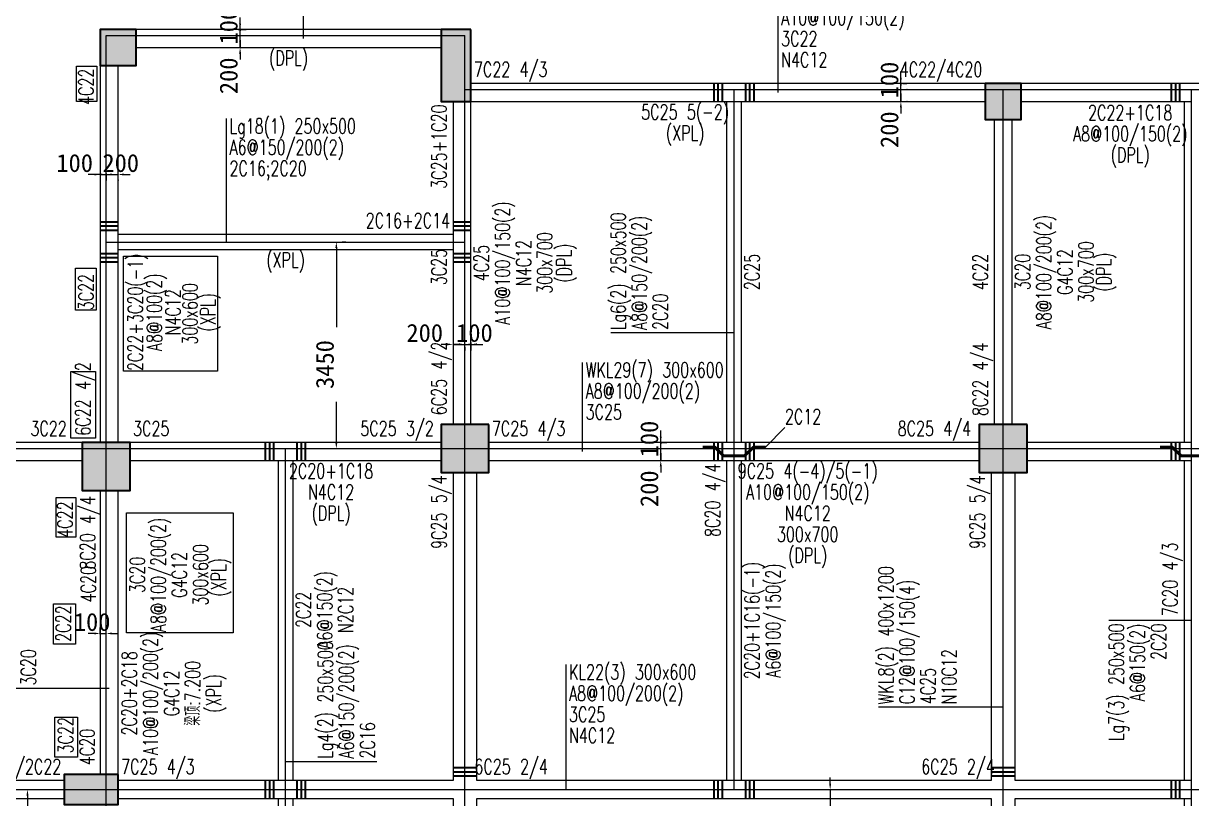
# Model space of a CAD drawing. Header units: inches. Extents: x 18712 to 314639, y 0 to 420500.
# Drawn here: x 63001 to 82535, y 135735 to 148691 of the extents above; entities that cross this region are included whole.
import ezdxf
from ezdxf.enums import TextEntityAlignment as Align
from ezdxf.lldxf.tags import DXFTag

# ---------------------------------------------------------------- set-up
doc = ezdxf.new("R2010")
doc.units = ezdxf.units.IN
doc.header["$LTSCALE"] = 1000
doc.header["$MEASUREMENT"] = 0
for name, color, linetype, true_color in [('DIM', 3, 'Continuous', 0x00ff00), ('DOTE', 1, 'DOTE', 0xff0000), ('柱填充', 7, 'Continuous', 0xc0c0c0), ('梁原位标注', 7, 'Continuous', 0xffffff), ('梁名称编号', 2, 'Continuous', 0xffff00), ('梁标注引线', 2, 'Continuous', 0xffff00), ('梁附加吊筋', 1, 'Continuous', 0xff0000), ('梁附加吊筋标注', 7, 'Continuous', 0xffffff), ('梁附加箍筋', 1, 'Continuous', 0xff0000), ('梁集中标注', 2, 'Continuous', 0xffff00), ('砼柱', 2, 'Continuous', 0xffff00), ('砼梁', 6, 'Continuous', 0xff00ff), ('砼梁虚线', 9, 'HIDDEN', 0x808080)]:
    doc.layers.add(name, color=color, linetype=linetype, true_color=true_color)
doc.styles.add('TSSD_Rein', font='txt.shx', dxfattribs={"height": 0.2, "bigfont": 'gbcbig.shx'})
tags = doc.linetypes.add('DASH', pattern=[0.35, 0.25, -0.1]).pattern_tags.tags
tags[6:7] = [DXFTag(74, 4), DXFTag(75, 0), DXFTag(340, '0'), DXFTag(46, 0.0), DXFTag(50, 0.0), DXFTag(44, 0.0), DXFTag(45, 0.0)]
tags[4:5] = [DXFTag(74, 4), DXFTag(75, 0), DXFTag(340, '0'), DXFTag(46, 0.0), DXFTag(50, 0.0), DXFTag(44, 0.0), DXFTag(45, 0.0)]
tags = doc.linetypes.add('DOTE', pattern=[2.42, 2, -0.2, 0.02, -0.2]).pattern_tags.tags
tags[10:11] = [DXFTag(74, 4), DXFTag(75, 0), DXFTag(340, '0'), DXFTag(46, 0.0), DXFTag(50, 0.0), DXFTag(44, 0.0), DXFTag(45, 0.0)]
tags[8:9] = [DXFTag(74, 4), DXFTag(75, 0), DXFTag(340, '0'), DXFTag(46, 0.0), DXFTag(50, 0.0), DXFTag(44, 0.0), DXFTag(45, 0.0)]
tags[6:7] = [DXFTag(74, 4), DXFTag(75, 0), DXFTag(340, '0'), DXFTag(46, 0.0), DXFTag(50, 0.0), DXFTag(44, 0.0), DXFTag(45, 0.0)]
tags[4:5] = [DXFTag(74, 4), DXFTag(75, 0), DXFTag(340, '0'), DXFTag(46, 0.0), DXFTag(50, 0.0), DXFTag(44, 0.0), DXFTag(45, 0.0)]
tags = doc.linetypes.add('HIDDEN', pattern=[0.375, 0.25, -0.125]).pattern_tags.tags
tags[6:7] = [DXFTag(74, 4), DXFTag(75, 0), DXFTag(340, '0'), DXFTag(46, 0.0), DXFTag(50, 0.0), DXFTag(44, 0.0), DXFTag(45, 0.0)]
tags[4:5] = [DXFTag(74, 4), DXFTag(75, 0), DXFTag(340, '0'), DXFTag(46, 0.0), DXFTag(50, 0.0), DXFTag(44, 0.0), DXFTag(45, 0.0)]
doc.dimstyles.new('TSSD_100_100$0', dxfattribs={"dimtxt": 300, "dimasz": 100, "dimexe": 100, "dimexo": 250, "dimgap": 100, "dimtad": 1, "dimdec": 0, "dimzin": 0, "dimdsep": 46, "dimtxsty": 'Standard', "dimcen": 0, "dimclrd": 256, "dimclre": 256, "dimclrt": 7, "dimadec": 0, "dimazin": 0, "dimtfac": 1, "dimtdec": 4, "dimtix": 1, "dimtmove": 2, "dimatfit": 3, "dimfxl": 1, "dimtolj": 1, "dimtzin": 0, "dimarcsym": 0})

# ---------------------------------------------------------------- blocks, each defined once
blk = doc.blocks.new('*D1401')
at = {"layer": 'Defpoints', "color": 0, "transparency": 16777216}
for p in [(64285, 146434), (64385, 146434), (64385, 146165)]:
    blk.add_point(p, dxfattribs=at)
at = {"layer": 'DIM', "lineweight": -2, "transparency": 16777216}
for p, q in [((64185, 146165), (64085, 146165)), ((64285, 146184), (64285, 146065)), ((64285, 146165), (64385, 146165)), ((64385, 146184), (64385, 146065)), ((64485, 146165), (64585, 146165))]:
    blk.add_line(p, q, dxfattribs=at)
at = {"layer": 'DIM', "transparency": 16777216}
for points in [[(64185, 146148), (64185, 146182), (64285, 146165)], [(64485, 146182), (64485, 146148), (64385, 146165)]]:
    blk.add_solid(points, dxfattribs=at)
at = {"layer": 'DIM', "color": 7, "true_color": 0xffffff, "transparency": 16777216, "insert": (63859, 146355), "char_height": 300, "attachment_point": 5}
blk.add_mtext('\\A1;100', dxfattribs=at)
blk = doc.blocks.new('*D1402')
at = {"layer": 'Defpoints', "color": 0, "transparency": 16777216}
for p in [(64385, 146434), (64585, 146326), (64585, 146165)]:
    blk.add_point(p, dxfattribs=at)
at = {"layer": 'DIM', "lineweight": -2, "transparency": 16777216}
for p, q in [((64285, 146165), (64185, 146165)), ((64385, 146184), (64385, 146065)), ((64385, 146165), (64585, 146165)), ((64685, 146165), (64785, 146165)), ((64585, 146076), (64585, 146065))]:
    blk.add_line(p, q, dxfattribs=at)
at = {"layer": 'DIM', "transparency": 16777216}
for points in [[(64285, 146148), (64285, 146182), (64385, 146165)], [(64685, 146182), (64685, 146148), (64585, 146165)]]:
    blk.add_solid(points, dxfattribs=at)
at = {"layer": 'DIM', "color": 7, "true_color": 0xffffff, "transparency": 16777216, "insert": (64629, 146355), "char_height": 300, "attachment_point": 5}
blk.add_mtext('\\A1;200', dxfattribs=at)
blk = doc.blocks.new('*D1404')
at = {"layer": 'Defpoints', "color": 0, "transparency": 16777216}
for p in [(64385, 138495), (64285, 138232), (64385, 138223)]:
    blk.add_point(p, dxfattribs=at)
at = {"layer": 'DIM', "lineweight": -2, "transparency": 16777216}
for p, q in [((64285, 138482), (64285, 138595)), ((64385, 138473), (64385, 138595)), ((64185, 138495), (64085, 138495)), ((64285, 138495), (64385, 138495)), ((64485, 138495), (64585, 138495))]:
    blk.add_line(p, q, dxfattribs=at)
at = {"layer": 'DIM', "transparency": 16777216}
for points in [[(64185, 138478), (64185, 138511), (64285, 138495)], [(64485, 138511), (64485, 138478), (64385, 138495)]]:
    blk.add_solid(points, dxfattribs=at)
at = {"layer": 'DIM', "color": 7, "true_color": 0xffffff, "transparency": 16777216, "insert": (64151, 138685), "char_height": 300, "attachment_point": 5}
blk.add_mtext('\\A1;100', dxfattribs=at)
blk = doc.blocks.new('*D1410')
at = {"layer": 'Defpoints', "color": 0, "transparency": 16777216}
for p in [(70185, 143528), (70385, 143528), (70385, 143326)]:
    blk.add_point(p, dxfattribs=at)
at = {"layer": 'DIM', "lineweight": -2, "transparency": 16777216}
for p, q in [((70085, 143326), (69985, 143326)), ((70185, 143326), (70385, 143326)), ((70185, 143278), (70185, 143226)), ((70385, 143278), (70385, 143226)), ((70485, 143326), (70585, 143326))]:
    blk.add_line(p, q, dxfattribs=at)
at = {"layer": 'DIM', "transparency": 16777216}
for points in [[(70085, 143309), (70085, 143343), (70185, 143326)], [(70485, 143343), (70485, 143309), (70385, 143326)]]:
    blk.add_solid(points, dxfattribs=at)
at = {"layer": 'DIM', "color": 7, "true_color": 0xffffff, "transparency": 16777216, "insert": (69712, 143516), "char_height": 300, "attachment_point": 5}
blk.add_mtext('\\A1;200', dxfattribs=at)
blk = doc.blocks.new('*D1411')
at = {"layer": 'Defpoints', "color": 0, "transparency": 16777216}
for p in [(70485, 143608), (70385, 143528), (70485, 143326)]:
    blk.add_point(p, dxfattribs=at)
at = {"layer": 'DIM', "lineweight": -2, "transparency": 16777216}
for p, q in [((70285, 143326), (70185, 143326)), ((70385, 143326), (70485, 143326)), ((70385, 143278), (70385, 143226)), ((70485, 143358), (70485, 143226)), ((70585, 143326), (70685, 143326))]:
    blk.add_line(p, q, dxfattribs=at)
at = {"layer": 'DIM', "transparency": 16777216}
for points in [[(70285, 143309), (70285, 143343), (70385, 143326)], [(70585, 143343), (70585, 143309), (70485, 143326)]]:
    blk.add_solid(points, dxfattribs=at)
at = {"layer": 'DIM', "color": 7, "true_color": 0xffffff, "transparency": 16777216, "insert": (70543, 143516), "char_height": 300, "attachment_point": 5}
blk.add_mtext('\\A1;100', dxfattribs=at)
blk = doc.blocks.new('*D1414')
at = {"layer": 'Defpoints', "color": 0, "transparency": 16777216}
for p in [(76214, 135886), (76214, 134386), (76491, 134386)]:
    blk.add_point(p, dxfattribs=at)
at = {"layer": 'DIM', "lineweight": -2, "transparency": 16777216}
for p, q in [((76491, 135986), (76491, 136086)), ((76464, 135886), (76591, 135886)), ((76491, 135886), (76491, 134386)), ((76464, 134386), (76591, 134386)), ((76491, 134286), (76491, 134186))]:
    blk.add_line(p, q, dxfattribs=at)
at = {"layer": 'DIM', "transparency": 16777216}
for points in [[(76474, 135986), (76508, 135986), (76491, 135886)], [(76508, 134286), (76474, 134286), (76491, 134386)]]:
    blk.add_solid(points, dxfattribs=at)
at = {"layer": 'DIM', "color": 7, "true_color": 0xffffff, "transparency": 16777216, "insert": (76301, 134860), "char_height": 300, "attachment_point": 5, "rotation": 90}
blk.add_mtext('\\A1;1500', dxfattribs=at)
blk = doc.blocks.new('*D1423')
at = {"layer": 'Defpoints', "color": 0, "transparency": 16777216}
for p in [(62885, 135886), (62885, 133036), (63070, 133036)]:
    blk.add_point(p, dxfattribs=at)
at = {"layer": 'DIM', "lineweight": -2, "transparency": 16777216}
for p, q in [((63070, 135786), (63070, 134764)), ((63135, 135886), (63170, 135886)), ((63070, 133136), (63070, 133514)), ((63135, 133036), (63170, 133036))]:
    blk.add_line(p, q, dxfattribs=at)
at = {"layer": 'DIM', "transparency": 16777216}
for points in [[(63086, 135786), (63053, 135786), (63070, 135886)], [(63053, 133136), (63086, 133136), (63070, 133036)]]:
    blk.add_solid(points, dxfattribs=at)
at = {"layer": 'DIM', "color": 7, "true_color": 0xffffff, "transparency": 16777216, "insert": (62880, 134139), "char_height": 300, "attachment_point": 5, "rotation": 90}
blk.add_mtext('\\A1;2850', dxfattribs=at)
blk = doc.blocks.new('*D1425')
at = {"layer": 'Defpoints', "color": 0, "transparency": 16777216}
for p in [(68140, 145036), (68234, 141586), (68268, 141586)]:
    blk.add_point(p, dxfattribs=at)
at = {"layer": 'DIM', "lineweight": -2, "transparency": 16777216}
for p, q in [((68390, 145036), (68334, 145036)), ((68234, 144936), (68234, 143614)), ((68234, 141686), (68234, 142364)), ((68018, 141586), (68134, 141586))]:
    blk.add_line(p, q, dxfattribs=at)
at = {"layer": 'DIM', "transparency": 16777216}
for points in [[(68251, 144936), (68217, 144936), (68234, 145036)], [(68217, 141686), (68251, 141686), (68234, 141586)]]:
    blk.add_solid(points, dxfattribs=at)
at = {"layer": 'DIM', "color": 7, "true_color": 0xffffff, "transparency": 16777216, "insert": (68044, 142989), "char_height": 300, "attachment_point": 5, "rotation": 90}
blk.add_mtext('\\A1;3450', dxfattribs=at)
blk = doc.blocks.new('*D1430')
at = {"layer": 'Defpoints', "color": 0, "transparency": 16777216}
for p in [(73316, 141586), (73658, 141586), (73316, 141386)]:
    blk.add_point(p, dxfattribs=at)
at = {"layer": 'DIM', "lineweight": -2, "transparency": 16777216}
for p, q in [((73658, 141686), (73658, 141786)), ((73566, 141586), (73758, 141586)), ((73658, 141386), (73658, 141586)), ((73566, 141386), (73758, 141386)), ((73658, 141286), (73658, 141186))]:
    blk.add_line(p, q, dxfattribs=at)
at = {"layer": 'DIM', "transparency": 16777216}
for points in [[(73642, 141686), (73675, 141686), (73658, 141586)], [(73675, 141286), (73642, 141286), (73658, 141386)]]:
    blk.add_solid(points, dxfattribs=at)
at = {"layer": 'DIM', "color": 7, "true_color": 0xffffff, "transparency": 16777216, "insert": (73468, 140914), "char_height": 300, "attachment_point": 5, "rotation": 90}
blk.add_mtext('\\A1;200', dxfattribs=at)
blk = doc.blocks.new('*D1431')
at = {"layer": 'Defpoints', "color": 0, "transparency": 16777216}
for p in [(73402, 141686), (73658, 141686), (73316, 141586)]:
    blk.add_point(p, dxfattribs=at)
at = {"layer": 'DIM', "lineweight": -2, "transparency": 16777216}
for p, q in [((73658, 141786), (73658, 141886)), ((73652, 141686), (73758, 141686)), ((73658, 141586), (73658, 141686)), ((73566, 141586), (73758, 141586)), ((73658, 141486), (73658, 141386))]:
    blk.add_line(p, q, dxfattribs=at)
at = {"layer": 'DIM', "transparency": 16777216}
for points in [[(73642, 141786), (73675, 141786), (73658, 141686)], [(73675, 141486), (73642, 141486), (73658, 141586)]]:
    blk.add_solid(points, dxfattribs=at)
at = {"layer": 'DIM', "color": 7, "true_color": 0xffffff, "transparency": 16777216, "insert": (73468, 141744), "char_height": 300, "attachment_point": 5, "rotation": 90}
blk.add_mtext('\\A1;100', dxfattribs=at)
blk = doc.blocks.new('*D1438')
at = {"layer": 'Defpoints', "color": 0, "transparency": 16777216}
for p in [(77530, 147586), (77673, 147586), (77530, 147386)]:
    blk.add_point(p, dxfattribs=at)
at = {"layer": 'DIM', "lineweight": -2, "transparency": 16777216}
for p, q in [((77673, 147686), (77673, 147786)), ((77673, 147386), (77673, 147586)), ((77780, 147586), (77773, 147586)), ((77673, 147286), (77673, 147186)), ((77780, 147386), (77773, 147386))]:
    blk.add_line(p, q, dxfattribs=at)
at = {"layer": 'DIM', "transparency": 16777216}
for points in [[(77656, 147686), (77690, 147686), (77673, 147586)], [(77690, 147286), (77656, 147286), (77673, 147386)]]:
    blk.add_solid(points, dxfattribs=at)
at = {"layer": 'DIM', "color": 7, "true_color": 0xffffff, "transparency": 16777216, "insert": (77483, 146914), "char_height": 300, "attachment_point": 5, "rotation": 90}
blk.add_mtext('\\A1;200', dxfattribs=at)
blk = doc.blocks.new('*D1439')
at = {"layer": 'Defpoints', "color": 0, "transparency": 16777216}
for p in [(77455, 147686), (77673, 147686), (77530, 147586)]:
    blk.add_point(p, dxfattribs=at)
at = {"layer": 'DIM', "lineweight": -2, "transparency": 16777216}
for p, q in [((77673, 147786), (77673, 147886)), ((77673, 147586), (77673, 147686)), ((77705, 147686), (77773, 147686)), ((77673, 147486), (77673, 147386)), ((77780, 147586), (77773, 147586))]:
    blk.add_line(p, q, dxfattribs=at)
at = {"layer": 'DIM', "transparency": 16777216}
for points in [[(77656, 147786), (77690, 147786), (77673, 147686)], [(77690, 147486), (77656, 147486), (77673, 147586)]]:
    blk.add_solid(points, dxfattribs=at)
at = {"layer": 'DIM', "color": 7, "true_color": 0xffffff, "transparency": 16777216, "insert": (77483, 147744), "char_height": 300, "attachment_point": 5, "rotation": 90}
blk.add_mtext('\\A1;100', dxfattribs=at)
blk = doc.blocks.new('*D1440')
at = {"layer": 'Defpoints', "color": 0, "transparency": 16777216}
for p in [(66344, 148486), (66625, 148486), (66344, 148286)]:
    blk.add_point(p, dxfattribs=at)
at = {"layer": 'DIM', "lineweight": -2, "transparency": 16777216}
for p, q in [((66625, 148586), (66625, 148686)), ((66594, 148486), (66725, 148486)), ((66625, 148286), (66625, 148486)), ((66594, 148286), (66725, 148286)), ((66625, 148186), (66625, 148086))]:
    blk.add_line(p, q, dxfattribs=at)
at = {"layer": 'DIM', "transparency": 16777216}
for points in [[(66608, 148586), (66641, 148586), (66625, 148486)], [(66641, 148186), (66608, 148186), (66625, 148286)]]:
    blk.add_solid(points, dxfattribs=at)
at = {"layer": 'DIM', "color": 7, "true_color": 0xffffff, "transparency": 16777216, "insert": (66435, 147814), "char_height": 300, "attachment_point": 5, "rotation": 90}
blk.add_mtext('\\A1;200', dxfattribs=at)
blk = doc.blocks.new('*D1441')
at = {"layer": 'Defpoints', "color": 0, "transparency": 16777216}
for p in [(66344, 148586), (66344, 148486), (66625, 148586)]:
    blk.add_point(p, dxfattribs=at)
at = {"layer": 'DIM', "lineweight": -2, "transparency": 16777216}
for p, q in [((66625, 148686), (66625, 148786)), ((66594, 148586), (66725, 148586)), ((66594, 148486), (66725, 148486)), ((66625, 148486), (66625, 148586)), ((66625, 148386), (66625, 148286))]:
    blk.add_line(p, q, dxfattribs=at)
at = {"layer": 'DIM', "transparency": 16777216}
for points in [[(66608, 148686), (66641, 148686), (66625, 148586)], [(66641, 148386), (66608, 148386), (66625, 148486)]]:
    blk.add_solid(points, dxfattribs=at)
at = {"layer": 'DIM', "color": 7, "true_color": 0xffffff, "transparency": 16777216, "insert": (66435, 148644), "char_height": 300, "attachment_point": 5, "rotation": 90}
blk.add_mtext('\\A1;100', dxfattribs=at)

msp = doc.modelspace()

# ---------------------------------------------------------------- hatches: boundary and pattern name
at = {"layer": '柱填充'}
for points in [[(64884.8, 148585.8), (64284.8, 148585.8), (64284.8, 147985.8), (64884.8, 147985.8)], [(70484.8, 148585.8), (69984.8, 148585.8), (69984.8, 147385.8), (70484.8, 147385.8)], [(79684.8, 147685.8), (79084.8, 147685.8), (79084.8, 147085.8), (79684.8, 147085.8)], [(70784.8, 141985.8), (69984.8, 141985.8), (69984.8, 141185.8), (70784.8, 141185.8)], [(79784.8, 141985.8), (78984.8, 141985.8), (78984.8, 141185.8), (79784.8, 141185.8)], [(64784.8, 141685.8), (63984.8, 141685.8), (63984.8, 140885.8), (64784.8, 140885.8)], [(64584.8, 136135.8), (63684.8, 136135.8), (63684.8, 135635.8), (64584.8, 135635.8)]]:
    msp.add_hatch(color=256, dxfattribs=at).paths.add_polyline_path(points, flags=0)

# ---------------------------------------------------------------- linework, layer by layer
at = {"layer": 'DIM', "linetype": 'DASH', "lineweight": -3}
for points in [[(63892.1, 147974.1), (64227.1, 147974.1), (64227.1, 147383), (63892.1, 147383)], [(64675.4, 144800.3), (66247.7, 144800.3), (66247.7, 142877.6), (64675.4, 142877.6)], [(63874, 144599.7), (64218.1, 144599.7), (64218.1, 143895.8), (63874, 143895.8)], [(63793, 142870.2), (64204.9, 142870.2), (64204.9, 141761.2), (63793, 141761.2)], [(63546.9, 140769.1), (63880.6, 140769.1), (63880.6, 140105.3), (63546.9, 140105.3)], [(64726.2, 140509.6), (66507.7, 140509.6), (66507.7, 138506.7), (64726.2, 138506.7)], [(63504.9, 138987.6), (63870.6, 138987.6), (63870.6, 138313.2), (63504.9, 138313.2)], [(63526, 137097.1), (63904.9, 137097.1), (63904.9, 136428.6), (63526, 136428.6)]]:
    msp.add_lwpolyline(points, close=True, dxfattribs=at)
at = {"layer": 'DOTE', "lineweight": -3}
for p, q in [((64384.8, 148485.8), (70384.8, 148485.8)), ((64384.8, 145035.8), (64384.8, 148485.8)), ((70384.8, 147585.8), (70384.8, 148485.8)), ((70384.8, 147585.8), (74884.8, 147585.8)), ((70384.8, 145035.8), (70384.8, 147585.8)), ((74884.8, 147585.8), (79384.8, 147585.8)), ((74884.8, 141585.8), (74884.8, 147585.8)), ((79384.8, 141585.8), (79384.8, 147585.8)), ((79384.8, 147585.8), (82534.8, 147585.8)), ((82534.8, 141585.8), (82534.8, 147585.8)), ((82534.8, 147585.8), (85684.8, 147585.8)), ((64384.8, 141585.8), (64384.8, 145035.8)), ((64384.8, 145035.8), (70384.8, 145035.8)), ((70384.8, 141585.8), (70384.8, 145035.8)), ((61384.8, 141585.8), (64384.8, 141585.8)), ((64384.8, 135885.8), (64384.8, 141585.8)), ((64384.8, 141585.8), (67384.8, 141585.8)), ((67384.8, 135885.8), (67384.8, 141585.8)), ((67384.8, 141585.8), (70384.8, 141585.8)), ((70384.8, 141585.8), (74884.8, 141585.8)), ((70384.8, 135885.8), (70384.8, 141585.8)), ((74884.8, 141585.8), (79384.8, 141585.8)), ((74884.8, 135885.8), (74884.8, 141585.8)), ((79384.8, 141585.8), (82534.8, 141585.8)), ((79384.8, 135885.8), (79384.8, 141585.8)), ((82534.8, 135885.8), (82534.8, 141585.8)), ((82534.8, 141585.8), (85684.8, 141585.8)), ((61384.8, 135885.8), (64384.8, 135885.8)), ((64384.8, 135885.8), (67384.8, 135885.8)), ((64384.8, 133035.8), (64384.8, 135885.8)), ((67384.8, 135885.8), (70384.8, 135885.8)), ((67384.8, 130185.8), (67384.8, 135885.8)), ((70384.8, 135885.8), (74884.8, 135885.8)), ((70384.8, 134385.8), (70384.8, 135885.8)), ((74884.8, 135885.8), (79384.8, 135885.8)), ((79384.8, 135885.8), (82534.8, 135885.8)), ((79384.8, 134385.8), (79384.8, 135885.8)), ((82534.8, 135885.8), (85684.8, 135885.8)), ((82534.8, 130398.4), (82534.8, 135885.8))]:
    msp.add_line(p, q, dxfattribs=at)
at = {"layer": '梁标注引线', "color": 6, "lineweight": 18, "true_color": 0xff00ff}
for p, q in [((67682.9, 148435.8), (67682.9, 150271.3)), ((75621.3, 147535.8), (75621.3, 149264.6)), ((72352, 141535.8), (72352, 143025.1)), ((72074.2, 135885.8), (72074.2, 137973.3)), ((64434.8, 137573.9), (62358.2, 137573.9)), ((79384.8, 137260.7), (77297.3, 137260.7))]:
    msp.add_line(p, q, dxfattribs=at)
at = {"layer": '梁标注引线', "color": 3, "lineweight": 18, "true_color": 0x00ff00}
for p, q in [((66398.2, 145035.8), (66398.2, 147098.3)), ((74884.8, 143516.6), (72822.3, 143516.6)), ((82534.8, 138710.8), (81151.4, 138710.8)), ((67384.8, 136353.2), (68912.9, 136353.2))]:
    msp.add_line(p, q, dxfattribs=at)
at = {"layer": '梁附加吊筋', "lineweight": 50}
for points in [[(74359.8, 141610.8), (74559.8, 141610.8), (74709.8, 141460.8), (75059.8, 141460.8), (75209.8, 141610.8), (75409.8, 141610.8)], [(82009.8, 141610.8), (82209.8, 141610.8), (82359.8, 141460.8), (82709.8, 141460.8), (82859.8, 141610.8), (83059.8, 141610.8)]]:
    msp.add_lwpolyline(points, dxfattribs=at)
at = {"layer": '梁附加吊筋标注', "lineweight": 18}
msp.add_line((75409.8, 141610.8), (75734.8, 141935.8), dxfattribs=at)
at = {"layer": '梁附加箍筋', "lineweight": 35}
for p, q in [((74549.8, 147385.8), (74549.8, 147685.8)), ((74619.8, 147385.8), (74619.8, 147685.8)), ((74689.8, 147385.8), (74689.8, 147685.8)), ((75079.8, 147385.8), (75079.8, 147685.8)), ((75149.8, 147385.8), (75149.8, 147685.8)), ((75219.8, 147385.8), (75219.8, 147685.8)), ((82199.8, 147385.8), (82199.8, 147685.8)), ((82269.8, 147385.8), (82269.8, 147685.8)), ((82339.8, 147385.8), (82339.8, 147685.8)), ((64584.8, 145370.8), (64284.8, 145370.8)), ((70484.8, 145370.8), (70184.8, 145370.8)), ((64584.8, 145300.8), (64284.8, 145300.8)), ((64584.8, 145230.8), (64284.8, 145230.8)), ((70484.8, 145300.8), (70184.8, 145300.8)), ((70484.8, 145230.8), (70184.8, 145230.8)), ((64584.8, 144840.8), (64284.8, 144840.8)), ((64584.8, 144770.8), (64284.8, 144770.8)), ((70484.8, 144840.8), (70184.8, 144840.8)), ((70484.8, 144770.8), (70184.8, 144770.8)), ((64584.8, 144700.8), (64284.8, 144700.8)), ((70484.8, 144700.8), (70184.8, 144700.8)), ((67049.8, 141385.8), (67049.8, 141685.8)), ((67119.8, 141385.8), (67119.8, 141685.8)), ((67189.8, 141385.8), (67189.8, 141685.8)), ((67579.8, 141385.8), (67579.8, 141685.8)), ((67649.8, 141385.8), (67649.8, 141685.8)), ((67719.8, 141385.8), (67719.8, 141685.8)), ((74549.8, 141385.8), (74549.8, 141685.8)), ((74619.8, 141385.8), (74619.8, 141685.8)), ((74689.8, 141385.8), (74689.8, 141685.8)), ((75079.8, 141385.8), (75079.8, 141685.8)), ((75149.8, 141385.8), (75149.8, 141685.8)), ((75219.8, 141385.8), (75219.8, 141685.8)), ((82199.8, 141385.8), (82199.8, 141685.8)), ((82269.8, 141385.8), (82269.8, 141685.8)), ((82339.8, 141385.8), (82339.8, 141685.8)), ((70584.8, 136249), (70184.8, 136249)), ((70584.8, 136179), (70184.8, 136179)), ((79584.8, 136249), (79184.8, 136249)), ((79584.8, 136179), (79184.8, 136179)), ((67049.8, 135735.8), (67049.8, 136035.8)), ((67119.8, 135735.8), (67119.8, 136035.8)), ((67189.8, 135735.8), (67189.8, 136035.8)), ((67579.8, 135735.8), (67579.8, 136035.8)), ((67649.8, 135735.8), (67649.8, 136035.8)), ((67719.8, 135735.8), (67719.8, 136035.8)), ((70584.8, 136109), (70184.8, 136109)), ((74549.8, 135735.8), (74549.8, 136035.8)), ((74619.8, 135735.8), (74619.8, 136035.8)), ((74689.8, 135735.8), (74689.8, 136035.8)), ((75079.8, 135735.8), (75079.8, 136035.8)), ((75149.8, 135735.8), (75149.8, 136035.8)), ((75219.8, 135735.8), (75219.8, 136035.8)), ((79584.8, 136109), (79184.8, 136109)), ((82199.8, 135735.8), (82199.8, 136035.8)), ((82269.8, 135735.8), (82269.8, 136035.8)), ((82339.8, 135735.8), (82339.8, 136035.8))]:
    msp.add_line(p, q, dxfattribs=at)
at = {"layer": '砼柱', "lineweight": 35}
for points in [[(64884.8, 148585.8), (64284.8, 148585.8), (64284.8, 147985.8), (64884.8, 147985.8)], [(70484.8, 148585.8), (69984.8, 148585.8), (69984.8, 147385.8), (70484.8, 147385.8)], [(79684.8, 147685.8), (79084.8, 147685.8), (79084.8, 147085.8), (79684.8, 147085.8)], [(70784.8, 141985.8), (69984.8, 141985.8), (69984.8, 141185.8), (70784.8, 141185.8)], [(79784.8, 141985.8), (78984.8, 141985.8), (78984.8, 141185.8), (79784.8, 141185.8)], [(64784.8, 141685.8), (63984.8, 141685.8), (63984.8, 140885.8), (64784.8, 140885.8)], [(64584.8, 136135.8), (63684.8, 136135.8), (63684.8, 135635.8), (64584.8, 135635.8)]]:
    msp.add_lwpolyline(points, close=True, dxfattribs=at)
at = {"layer": '砼梁', "lineweight": 18}
for p, q in [((69984.8, 148585.8), (64884.8, 148585.8)), ((64284.8, 147985.8), (64284.8, 145035.8)), ((74884.8, 147685.8), (70484.8, 147685.8)), ((79084.8, 147685.8), (74884.8, 147685.8)), ((82534.8, 147685.8), (79684.8, 147685.8)), ((85184.8, 147685.8), (82534.8, 147685.8)), ((64284.8, 145035.8), (64284.8, 141685.8)), ((63984.8, 141685.8), (61384.8, 141685.8)), ((64284.8, 140885.8), (64284.8, 136135.8))]:
    msp.add_line(p, q, dxfattribs=at)
at = {"layer": '砼梁虚线', "lineweight": 18}
for p, q in [((64884.8, 148285.8), (69984.8, 148285.8)), ((64584.8, 145035.8), (64584.8, 147985.8)), ((70184.8, 147385.8), (70184.8, 145035.8)), ((70484.8, 147385.8), (74884.7, 147385.8)), ((70484.8, 145035.8), (70484.8, 147385.8)), ((74759.8, 147385.8), (74759.8, 141685.8)), ((74884.8, 147385.8), (79084.8, 147385.8)), ((75009.8, 141685.8), (75009.8, 147385.8)), ((79684.8, 147385.8), (82534.7, 147385.8)), ((82409.8, 147385.8), (82409.8, 141685.8)), ((79234.8, 147085.8), (79234.8, 141985.8)), ((79534.8, 141985.8), (79534.8, 147085.8)), ((70184.8, 145160.8), (64584.8, 145160.8)), ((64584.8, 141685.8), (64584.8, 145035.8)), ((70184.8, 145035.8), (70184.8, 141985.8)), ((70484.8, 141985.8), (70484.8, 145035.8)), ((64584.8, 144910.8), (70184.8, 144910.8)), ((67384.8, 141685.8), (64784.8, 141685.8)), ((69984.8, 141685.8), (67384.8, 141685.8)), ((74884.7, 141685.8), (70784.8, 141685.8)), ((78984.8, 141685.8), (74884.8, 141685.8)), ((82534.7, 141685.8), (79784.8, 141685.8)), ((61384.8, 141385.8), (63984.8, 141385.8)), ((64784.8, 141385.8), (67384.7, 141385.8)), ((67259.8, 141385.8), (67259.8, 136035.8)), ((67384.8, 141385.8), (69984.8, 141385.8)), ((67509.8, 136035.8), (67509.8, 141385.8)), ((70784.8, 141385.8), (74884.7, 141385.8)), ((74759.8, 141385.8), (74759.8, 136035.8)), ((74884.8, 141385.8), (78984.8, 141385.8)), ((75009.8, 136035.8), (75009.8, 141385.8)), ((79784.8, 141385.8), (82534.7, 141385.8)), ((82409.8, 141385.8), (82409.8, 136035.8)), ((70184.8, 141185.8), (70184.8, 136035.8)), ((70584.8, 136035.8), (70584.8, 141185.8)), ((79184.8, 141185.8), (79184.8, 136035.8)), ((79584.8, 136035.8), (79584.8, 141185.8)), ((64284.8, 140885.8), (64284.8, 136135.8)), ((64584.8, 136135.8), (64584.8, 140885.8)), ((64584.8, 136135.8), (64584.8, 140885.8)), ((63684.8, 136035.8), (61384.8, 136035.8)), ((67384.7, 136035.8), (64584.8, 136035.8)), ((70184.8, 136035.8), (67384.8, 136035.8)), ((74884.7, 136035.8), (70584.8, 136035.8)), ((79184.8, 136035.8), (74884.8, 136035.8)), ((82534.7, 136035.8), (79584.8, 136035.8)), ((61384.8, 135735.8), (63684.8, 135735.8)), ((64584.8, 135735.8), (67384.7, 135735.8)), ((67259.8, 135735.8), (67259.8, 130385.8)), ((67384.8, 135735.8), (70184.8, 135735.8)), ((67509.8, 130385.8), (67509.8, 135735.8)), ((70184.8, 135735.8), (70184.8, 134385.8)), ((70584.8, 135735.8), (74884.8, 135735.8)), ((70584.8, 134385.8), (70584.8, 135735.8)), ((74884.8, 135735.8), (79184.8, 135735.8)), ((79184.8, 135735.8), (79184.8, 134385.8)), ((79584.8, 135735.8), (82534.7, 135735.8)), ((79584.8, 134385.8), (79584.8, 135735.8)), ((82409.8, 135735.8), (82409.8, 130590.4))]:
    msp.add_line(p, q, dxfattribs=at)

# ---------------------------------------------------------------- texts
at = {"layer": '梁原位标注', "style": 'TSSD_Rein', "width": 0.7}
for s, p in [('(DPL)', (67434.8, 148235.8)), ('5C25 5(-2)', (74065.6, 147335.8)), ('2C22+1C18', (81507.1, 147323.3)), ('(XPL)', (74065.6, 146983)), ('A8@100/150(2)', (81507.1, 146970.5)), ('(DPL)', (81507.1, 146617.8)), ('(XPL)', (67384.8, 144860.8)), ('2C20+1C18', (68145.7, 141335.8)), ('9C25 4(-4)/5(-1)', (76114.5, 141335.8)), ('N4C12', (68145.7, 140983)), ('A10@100/150(2)', (76114.5, 140983)), ('(DPL)', (68145.7, 140630.3)), ('N4C12', (76114.5, 140630.3)), ('300x700', (76114.5, 140277.5)), ('(DPL)', (76114.5, 139924.8))]:
    msp.add_text(s, height=250, dxfattribs=at).set_placement(p, align=Align.TOP_CENTER)
for s, p in [('7C22 4/3', (70534.8, 147795.3)), ('3C25', (64834.8, 141795.3)), ('7C25 4/3', (70834.8, 141795.3)), ('7C25 4/3', (64634.8, 136145.3)), ('6C25 2/4', (78013.5, 136145.3))]:
    msp.add_text(s, height=250, dxfattribs=at).set_placement(p)
for s, p in [('4C22/4C20', (79034.8, 147795.3)), ('2C16+2C14', (70134.8, 145270.3)), ('3C22', (63726.6, 141795.3)), ('5C25 3/2', (69863.6, 141795.3)), ('8C25 4/4', (78847.9, 141795.3)), ('3C25/2C22', (63634.8, 136145.3)), ('6C25 2/4', (71770.7, 136145.3))]:
    msp.add_text(s, height=250, dxfattribs=at).set_placement(p, align=Align.RIGHT)
for s, p in [('4C22', (64175.2, 147935.8)), ('3C25+1C20', (70075.2, 147335.8)), ('3C22', (64175.2, 144504)), ('8C20 4/4', (74650.2, 141335.8)), ('9C25 5/4', (70075.2, 141135.8)), ('9C25 5/4', (79075.2, 141135.8)), ('4C22', (63820.9, 140701.7)), ('8C20 4/4', (64199.6, 140790.6)), ('7C20 4/3', (82300.2, 140013.3))]:
    msp.add_text(s, height=250, rotation=90, dxfattribs=at).set_placement(p, align=Align.RIGHT)
for s, p in [('A10@100/150(2)', (70887.5, 144685.8)), ('A8@100/200(2)', (79937.5, 144535.8)), ('300x700', (71593, 144685.8)), ('4C25', (70534.8, 144685.8)), ('N4C12', (71240.3, 144685.8)), ('(DPL)', (71917.7, 144685.8)), ('300x700', (80643, 144535.8)), ('2C22+3C20(-1)', (64747, 143863.4)), ('2C25', (75059.8, 144535.8)), ('3C20', (79584.8, 144535.8)), ('G4C12', (80290.3, 144535.8)), ('(DPL)', (80941.9, 144535.8)), ('A8@100(2)', (65064.3, 143863.4)), ('N4C12', (65379.2, 143863.4)), ('300x600', (65661.8, 143835.3)), ('(XPL)', (65961.2, 143863.4)), ('A8@100/200(2)', (65133.3, 139474.1)), ('300x600', (65838.8, 139474.1)), ('3C20', (64780.5, 139474.1)), ('G4C12', (65486, 139474.1)), ('(XPL)', (66141.3, 139435.3)), ('A6@150(2)', (67912.5, 138889.7)), ('2C20+1C16(-1)', (75059.8, 138710.8)), ('A6@100/150(2)', (75412.5, 138710.8)), ('2C22', (67559.8, 138889.7)), ('N2C12', (68265.3, 138889.7)), ('A10@100/200(2)', (65001.8, 137494.7)), ('2C20+2C18', (64649.1, 137494.7)), ('梁顶:7.200', (65707.3, 137494.7)), ('G4C12', (65354.6, 137494.7)), ('(XPL)', (66060.1, 137494.7))]:
    msp.add_text(s, height=250, rotation=90, dxfattribs=at).set_placement(p, align=Align.TOP_CENTER)
for s, p in [('3C25', (70075.2, 144618.1)), ('4C22', (79125.2, 144535.8)), ('4C20', (64211.7, 139318.2)), ('2C22', (63794.3, 138659.4))]:
    msp.add_text(s, height=250, rotation=90, dxfattribs=at).set_placement(p, align=Align.CENTER)
for s, p in [('6C25 4/2', (70075.2, 142142.4)), ('8C22 4/4', (79125.2, 142128.4)), ('6C22 4/2', (64122.6, 141800.1)), ('3C22', (63832.7, 136490.4)), ('4C20', (64192.6, 136293.5))]:
    msp.add_text(s, height=250, rotation=90, dxfattribs=at).set_placement(p)
at = {"layer": '梁名称编号', "color": 3, "true_color": 0x00ff00, "style": 'TSSD_Rein', "width": 0.7}
msp.add_text('Lg18(1) 250x500', height=250, dxfattribs=at).set_placement((66448.2, 147098.3), align=Align.TOP_LEFT)
for s, p in [('Lg6(2) 250x500', (72822.3, 143566.6)), ('Lg4(2) 250x500', (67924.1, 136403.2))]:
    msp.add_text(s, height=250, rotation=90, dxfattribs=at).set_placement(p, align=Align.TOP_LEFT)
at = {"layer": '梁名称编号', "color": 6, "true_color": 0xff00ff, "style": 'TSSD_Rein', "width": 0.7}
for s, p in [('WKL29(7) 300x600', (72402, 143025.1)), ('KL22(3) 300x600', (72124.2, 137973.3))]:
    msp.add_text(s, height=250, dxfattribs=at).set_placement(p, align=Align.TOP_LEFT)
msp.add_text('WKL8(2) 400x1200', height=250, rotation=90, dxfattribs=at).set_placement((77297.3, 137310.7), align=Align.TOP_LEFT)
at = {"layer": '梁名称编号', "color": 3, "true_color": 0x00ff00, "style": 'TSSD_Rein', "width": 0.7}
msp.add_text('Lg7(3) 250x500', height=250, rotation=90, dxfattribs=at).set_placement((81151.4, 138660.8), align=Align.TOP_RIGHT)
at = {"layer": '梁附加吊筋标注', "style": 'TSSD_Rein', "width": 0.7}
msp.add_text('2C12', height=250, dxfattribs=at).set_placement((75734.8, 141995.3))
at = {"layer": '梁集中标注', "color": 6, "true_color": 0xff00ff, "style": 'TSSD_Rein', "width": 0.7}
for s, p in [('A10@100/150(2)', (75671.3, 148911.8)), ('3C22', (75671.3, 148559.1)), ('N4C12', (75671.3, 148206.3)), ('A8@100/200(2)', (72402, 142672.3)), ('3C25', (72402, 142319.6)), ('A8@100/200(2)', (72124.2, 137620.5)), ('3C25', (72124.2, 137267.8)), ('N4C12', (72124.2, 136915))]:
    msp.add_text(s, height=250, dxfattribs=at).set_placement(p, align=Align.TOP_LEFT)
at = {"layer": '梁集中标注', "color": 3, "true_color": 0x00ff00, "style": 'TSSD_Rein', "width": 0.7}
for s, p in [('A6@150/200(2)', (66448.2, 146745.5)), ('2C16;2C20', (66448.2, 146392.8))]:
    msp.add_text(s, height=250, dxfattribs=at).set_placement(p, align=Align.TOP_LEFT)
for s, p in [('A8@150/200(2)', (73175, 143566.6)), ('2C20', (73527.8, 143566.6)), ('A6@150/200(2)', (68276.8, 136403.2)), ('2C16', (68629.6, 136403.2))]:
    msp.add_text(s, height=250, rotation=90, dxfattribs=at).set_placement(p, align=Align.TOP_LEFT)
at = {"layer": '梁集中标注', "color": 6, "true_color": 0xff00ff, "style": 'TSSD_Rein', "width": 0.7}
for s, p in [('C12@100/150(4)', (77650, 137310.7)), ('3C20', (62960.3, 137623.9)), ('N10C12', (78355.5, 137310.7)), ('4C25', (78002.8, 137310.7))]:
    msp.add_text(s, height=250, rotation=90, dxfattribs=at).set_placement(p, align=Align.TOP_LEFT)
at = {"layer": '梁集中标注', "color": 3, "true_color": 0x00ff00, "style": 'TSSD_Rein', "width": 0.7}
for s, p in [('A6@150(2)', (81504.2, 138660.8)), ('2C20', (81856.9, 138660.8))]:
    msp.add_text(s, height=250, rotation=90, dxfattribs=at).set_placement(p, align=Align.TOP_RIGHT)

# ---------------------------------------------------------------- dimensions: what is measured, and where the dimension line sits
at = {"layer": 'DIM'}
for base, p1, p2, angle, text, picture, middle in [((66624.6, 148585.8), (66344.1, 148485.8), (66344.1, 148585.8), 270, '100', '*D1441', (66434.6, 148644.1)), ((66624.6, 148485.8), (66344.1, 148285.8), (66344.1, 148485.8), 270, '200', '*D1440', (66434.6, 147813.5)), ((77673, 147685.8), (77530, 147585.8), (77455.3, 147685.8), 270, '100', '*D1439', (77483, 147744.1)), ((77673, 147585.8), (77530, 147385.8), (77530, 147585.8), 270, '200', '*D1438', (77483, 146913.5)), ((64384.8, 146165.2), (64284.8, 146434), (64384.8, 146434), 180, '100', '*D1401', (63859.3, 146355.2)), ((64584.8, 146165.2), (64384.8, 146434), (64584.8, 146326.4), 180, '200', '*D1402', (64628.7, 146355.2)), ((68234, 141585.8), (68140.1, 145035.8), (68268.1, 141585.8), 90, '3450', '*D1425', (68044, 142989.5)), ((70384.8, 143325.9), (70184.8, 143527.7), (70384.8, 143527.7), 180, '200', '*D1410', (69712.5, 143515.9)), ((70484.8, 143325.9), (70384.8, 143527.7), (70484.8, 143607.5), 180, '100', '*D1411', (70543.1, 143515.9)), ((73658.2, 141685.8), (73316.1, 141585.8), (73402.2, 141685.8), 270, '100', '*D1431', (73468.2, 141744.1)), ((73658.2, 141585.8), (73316.1, 141385.8), (73316.1, 141585.8), 270, '200', '*D1430', (73468.2, 140913.5)), ((76491, 134385.8), (76214.3, 135885.8), (76214.3, 134385.8), 270, '1500', '*D1414', (76301, 134860.4)), ((63069.8, 133035.8), (62884.8, 135885.8), (62884.8, 133035.8), 270, '2850', '*D1423', (62879.8, 134139.5))]:
    dim = msp.add_linear_dim(base=base, p1=p1, p2=p2, angle=angle, text=text, dimstyle='TSSD_100_100$0', override={"dimscale": 1, "dimlfac": 1}, dxfattribs=at)
    dim.commit()
    dim.dimension.update_dxf_attribs({"geometry": picture, "text_midpoint": middle, "dimtype": 160})
dim = msp.add_linear_dim(base=(64384.8, 138494.6), p1=(64284.8, 138232), p2=(64384.8, 138223), text='100', dimstyle='TSSD_100_100$0', override={"dimscale": 1, "dimlfac": 1}, dxfattribs=at)
dim.commit()
dim.dimension.update_dxf_attribs({"geometry": '*D1404', "text_midpoint": (64151.2, 138684.6), "dimtype": 160})

doc.saveas('drawing.dxf')
